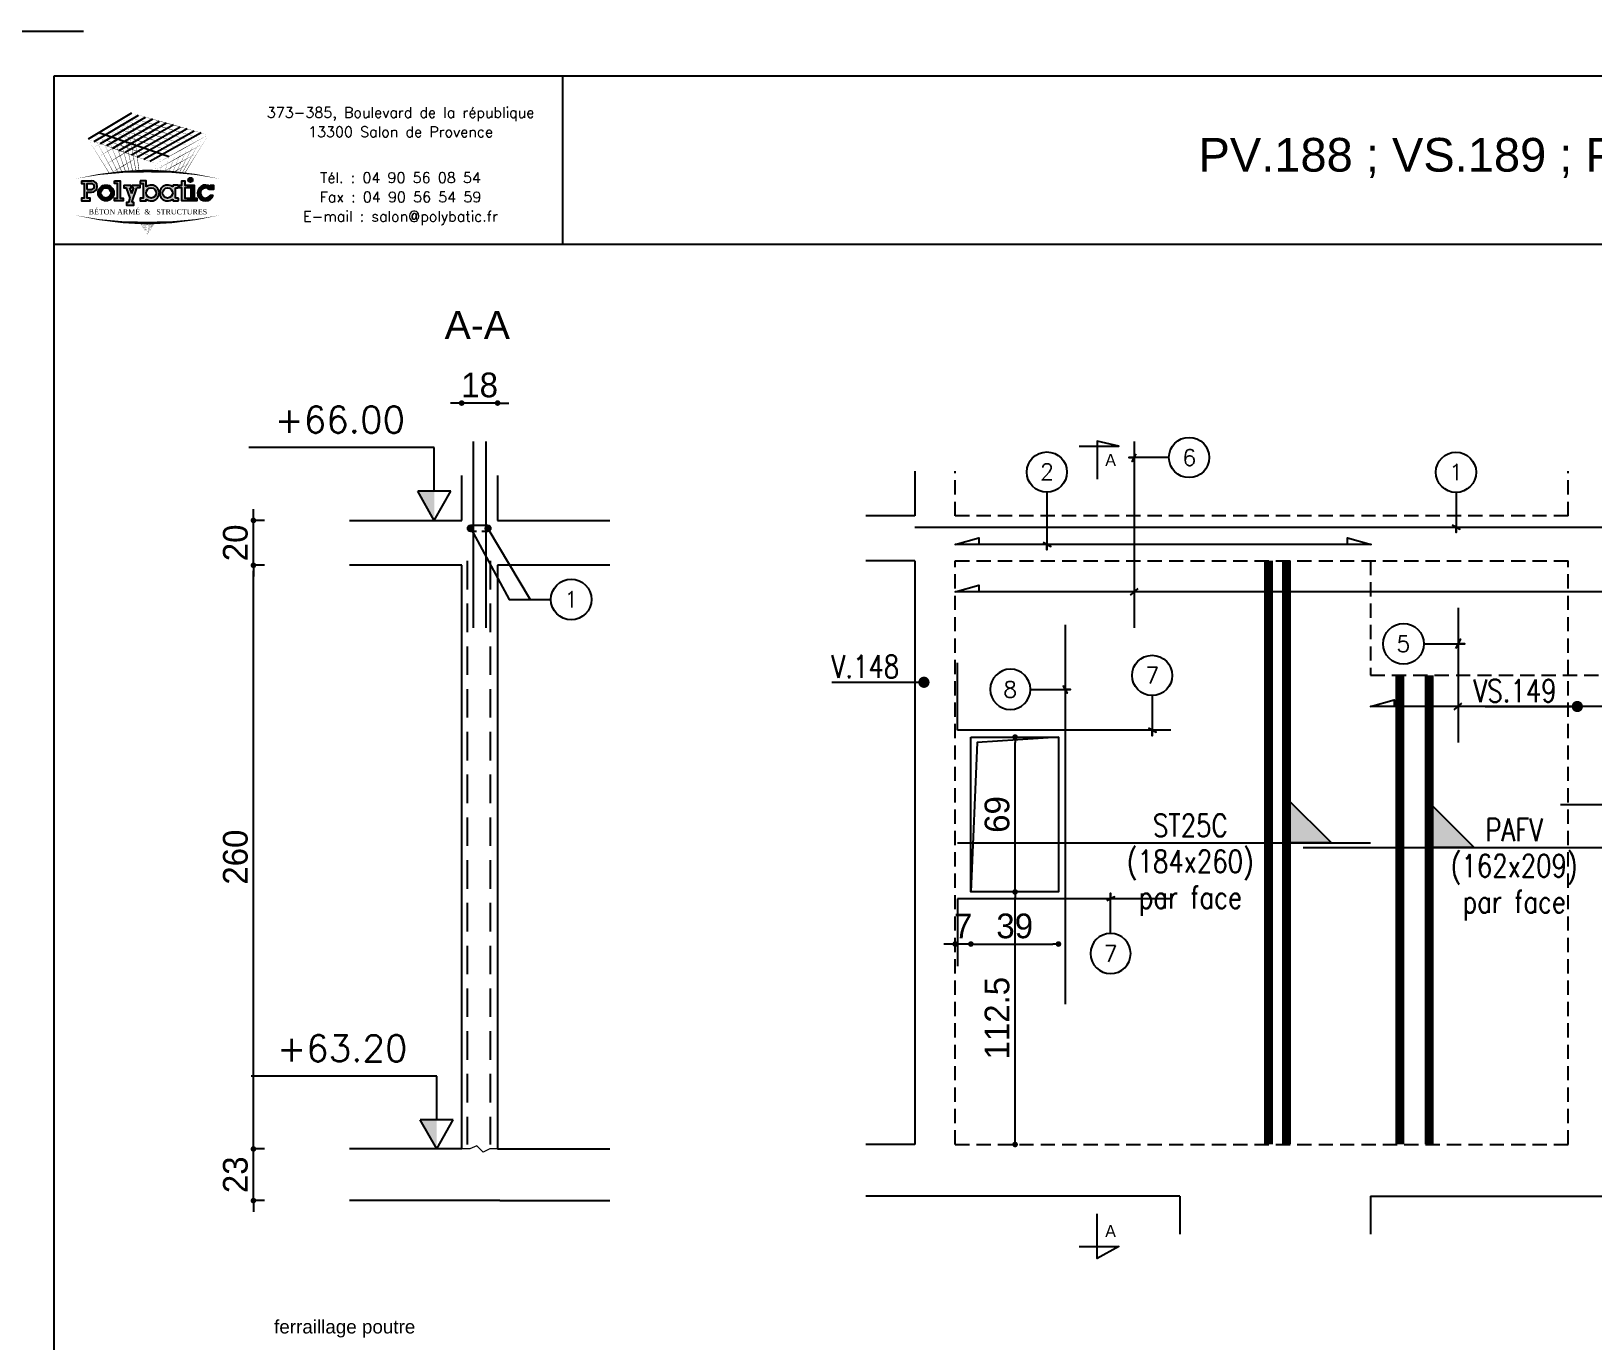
# Model space of a CAD drawing. Header units: metres. Extents: x -5618 to 118954, y -306 to 4637.
# Drawn here: x 99096 to 99792, y 1010 to 1594 of the extents above; entities that cross this region are included whole.
import ezdxf
from ezdxf.enums import TextEntityAlignment as Align

# ---------------------------------------------------------------- set-up
doc = ezdxf.new("R2010")
doc.units = ezdxf.units.M
doc.linetypes.add('CACHE', pattern=[9.525, 6.35, -3.175])
doc.linetypes.add('CACHEX2', pattern=[19.05, 12.7, -6.35])
for name, color, linetype in [('COTATION', 1, 'Continuous'), ('GO-FER-HA', 140, 'Continuous'), ('GO-TEXTE', 9, 'Continuous'), ('K_ENT_M_Building_V.76', 7, 'Continuous'), ('STR_COTATION', 1, 'Continuous'), ('STR_TS', 22, 'Continuous'), ('STR_TS_TXT', 7, 'Continuous'), ('STR_VOI-POT', 6, 'Continuous')]:
    doc.layers.add(name, color=color, linetype=linetype)
doc.layers.add('Kofragna_forma', color=7, linetype='Continuous', lineweight=70)
doc.styles.add('ARIAL', font='ARIAL.TTF')
doc.styles.add('GrDimensions', font='simplex.shx')
doc.styles.add('Lucida', font='LSANSI.TTF')
doc.styles.add('POLYBATIC', font='TIMES.TTF')
doc.styles.add('schéma', font='simplex.shx')
doc.styles.add('TEXTE', font='romans.shx')
doc.styles.add('TEXTE TS', font='romans.shx', dxfattribs={"width": 0.7, "oblique": 15})
doc.styles.add('TEXTEBA', font='ARIAL.TTF')
doc.dimstyles.new('COUPE-20', dxfattribs={"dimscale": 0.5, "dimtxt": 22, "dimasz": 5, "dimexe": 0.05, "dimexo": 0, "dimgap": 5, "dimtad": 1, "dimdec": 0, "dimdsep": 46, "dimtxsty": 'Standard', "dimblk1": 'DOT', "dimblk2": 'DOT', "dimsah": 1, "dimcen": 0, "dimdle": 150, "dimclrd": 1, "dimclre": 1, "dimclrt": 7, "dimadec": 0, "dimazin": 0, "dimtfac": 1, "dimtdec": 0, "dimtix": 1, "dimtmove": 2, "dimatfit": 3, "dimldrblk": 'DOT', "dimfxl": 0, "dimtvp": 1, "dimtolj": 1, "dimtzin": 0, "dimarcsym": 0})

# ---------------------------------------------------------------- blocks, each defined once
blk = doc.blocks.new('A$C492E529B')
h = blk.add_hatch(color=256)
h.paths.add_polyline_path([(-1.983, 0.1), (-2.083, 0.1), (-2.083, 0.3), (-1.933, 0.3, 1), (-1.933, 0.7), (-2.283, 0.7), (-2.283, 0.6), (-2.183, 0.6), (-2.183, 0.1), (-2.283, 0.1), (-2.283, 0), (-1.983, 0)])
h.paths.add_polyline_path([(-2.083, 0.4), (-2.083, 0.6), (-1.933, 0.6, -1), (-1.933, 0.4)], flags=16)
h = blk.add_hatch(color=256)
h.paths.add_polyline_path([(-1.158, 0.275, 1), (-1.708, 0.275, 1)])
h.paths.add_polyline_path([(-1.608, 0.275, -1), (-1.258, 0.275, -1)], flags=16)
for color, points in [(256, [(-0.938, 0.7), (-1.138, 0.7), (-1.138, 0.6), (-1.038, 0.6), (-1.038, 0.1), (-1.138, 0.1), (-1.138, 0), (-0.838, 0), (-0.838, 0.1), (-0.938, 0.1)]), (256, [(-0.367, 0.45), (-0.268, 0.45), (-0.268, 0.55), (-0.523, 0.55), (-0.523, 0.45), (-0.473, 0.45), (-0.543, 0.253), (-0.612, 0.45), (-0.562, 0.45), (-0.562, 0.55), (-0.818, 0.55), (-0.818, 0.45), (-0.718, 0.45), (-0.595, 0.101), (-0.648, -0.05), (-0.718, -0.05), (-0.718, -0.15), (-0.468, -0.15), (-0.468, -0.05), (-0.543, -0.05)]), (256, [(1.393, 0.55), (1.292, 0.55), (1.292, 0.7), (1.193, 0.7), (1.193, 0.55), (1.093, 0.55), (1.093, 0.45), (1.193, 0.45), (1.193, 0), (1.393, 0), (1.393, 0.1), (1.292, 0.1), (1.292, 0.45), (1.393, 0.45)]), (140, [(1.413, 0.725, 1), (1.563, 0.725, 1)]), (256, [(1.613, 0.55), (1.413, 0.55), (1.413, 0.45), (1.513, 0.45), (1.513, 0.1), (1.413, 0.1), (1.413, 0), (1.712, 0), (1.712, 0.1), (1.613, 0.1)]), (256, [(2.13, 0.4), (2.283, 0.4), (2.283, 0.55), (2.183, 0.55), (2.183, 0.487, 3.359496), (2.272, 0.2), (2.166, 0.2, -3.125802)])]:
    blk.add_hatch(color=color).paths.add_polyline_path(points)
h = blk.add_hatch(color=256)
h.paths.add_polyline_path([(-0.047, 0.487), (-0.047, 0.7), (-0.248, 0.7), (-0.248, 0.6), (-0.147, 0.6), (-0.147, 0.1), (-0.248, 0.1), (-0.248, 0), (-0.047, 0), (-0.047, 0.063, 2.12132)])
h.paths.add_polyline_path([(-0.047, 0.275, -1), (0.303, 0.275, -1)], flags=16)
h = blk.add_hatch(color=256)
h.paths.add_polyline_path([(1.073, 0.1), (0.973, 0.1), (0.973, 0.45), (1.073, 0.45), (1.073, 0.55), (0.873, 0.55), (0.873, 0.487, 2.12132), (0.873, 0.063), (0.873, 0), (1.073, 0)])
h.paths.add_polyline_path([(0.523, 0.275, -1), (0.873, 0.275, -1)], flags=16)
for p, q in [((0.873, 0.55), (0.873, 0.487)), ((1.073, 0.55), (0.873, 0.55)), ((1.073, 0.45), (1.073, 0.55)), ((-0.595, 0.101), (-0.718, 0.45)), ((-0.648, -0.05), (-0.595, 0.101)), ((-0.543, 0.253), (-0.612, 0.45)), ((-0.543, -0.05), (-0.367, 0.45)), ((-0.543, 0.253), (-0.473, 0.45)), ((0.873, 0.063), (0.873, 0)), ((0.973, 0.1), (0.973, 0.45)), ((0.973, 0.45), (1.073, 0.45)), ((1.073, 0.1), (0.973, 0.1)), ((1.073, 0), (1.073, 0.1)), ((2.166, 0.2), (2.272, 0.2)), ((0.873, 0), (1.073, 0))]:
    blk.add_line(p, q)
for points in [[(-2.283, 0.7), (-1.933, 0.7)], [(-2.283, 0.7), (-2.283, 0.6), (-2.183, 0.6), (-2.183, 0.1), (-2.283, 0.1), (-2.283, 0), (-1.983, 0), (-1.983, 0.1), (-2.083, 0.1), (-2.083, 0.3), (-1.933, 0.3)], [(-2.083, 0.4), (-2.083, 0.6), (-1.933, 0.6)], [(-1.138, 0.7), (-0.938, 0.7), (-0.938, 0.1), (-0.838, 0.1), (-0.838, 0), (-1.138, 0), (-1.138, 0.1), (-1.038, 0.1), (-1.038, 0.6), (-1.138, 0.6), (-1.138, 0.7)], [(-0.818, 0.55), (-0.562, 0.55)], [(-0.818, 0.55), (-0.818, 0.45), (-0.718, 0.45)], [(-0.612, 0.45), (-0.562, 0.45), (-0.562, 0.55)], [(-0.523, 0.55), (-0.268, 0.55), (-0.268, 0.45), (-0.367, 0.45)], [(-0.473, 0.45), (-0.523, 0.45), (-0.523, 0.55)], [(-0.248, 0.7), (-0.248, 0.6), (-0.147, 0.6), (-0.147, 0.1), (-0.248, 0.1), (-0.248, 0), (-0.047, 0), (-0.047, 0.063)], [(-0.047, 0.487), (-0.047, 0.7), (-0.248, 0.7)], [(1.093, 0.55), (1.193, 0.55), (1.193, 0.7), (1.292, 0.7), (1.292, 0.55), (1.393, 0.55), (1.393, 0.45), (1.292, 0.45), (1.292, 0.1), (1.393, 0.1), (1.393, 0), (1.193, 0), (1.193, 0.45), (1.093, 0.45)], [(1.093, 0.45), (1.093, 0.55)], [(1.413, 0.45), (1.413, 0.55), (1.613, 0.55), (1.613, 0.1), (1.712, 0.1), (1.712, 0), (1.413, 0), (1.413, 0.1), (1.513, 0.1), (1.513, 0.45), (1.413, 0.45)], [(2.183, 0.487), (2.183, 0.55), (2.283, 0.55), (2.283, 0.4), (2.13, 0.4)], [(-2.083, 0.4), (-1.933, 0.4)], [(-0.648, -0.05), (-0.718, -0.05), (-0.718, -0.15), (-0.468, -0.15), (-0.468, -0.05), (-0.543, -0.05)]]:
    blk.add_lwpolyline(points)
for centre, radius in [((-1.433, 0.275), 0.275), ((-1.433, 0.275), 0.175), ((0.128, 0.275), 0.175), ((0.698, 0.275), 0.175)]:
    blk.add_circle(centre, radius)
at = {"color": 140}
blk.add_circle((1.488, 0.725), 0.075, dxfattribs=at)
for centre, radius, start, end in [((-1.933, 0.5), 0.2, 270, 90), ((-1.933, 0.5), 0.1, 270, 90), ((0.128, 0.275), 0.275, 230.4788, 129.5212), ((0.698, 0.275), 0.275, 50.4788, 309.5212), ((2.008, 0.275), 0.275, 50.4788, 344.1734), ((2.008, 0.275), 0.175, 45.5847, 334.6231)]:
    blk.add_arc(centre, radius, start, end)
blk = doc.blocks.new('POLYBATIC')
at = {"color": 140}
for p, q in [((-0.43, 3.281), (-1.602, 2.578)), ((-1.435, 2.518), (-0.241, 3.228)), ((-1.268, 2.457), (-0.053, 3.175)), ((0.135, 3.121), (-1.101, 2.397)), ((-0.934, 2.337), (0.323, 3.068)), ((-0.767, 2.276), (0.511, 3.015)), ((0.7, 2.962), (-0.6, 2.216)), ((-1.309, 2.754), (0.586, 2.109)), ((-0.433, 2.156), (0.888, 2.908)), ((1.076, 2.855), (-0.266, 2.095)), ((-0.099, 2.035), (1.264, 2.802)), ((1.452, 2.749), (0.067, 1.974))]:
    blk.add_line(p, q, dxfattribs=at)
for points in [[(-1.016, 2.93, 0.0156, 0, 0), (-0.43, 3.281, 0, 0, 0)], [(-0.391, 2.983, 0, 0.0156, 0), (-0.923, 2.663, 0, 0, 0)], [(0.122, 2.71, 0.0156, 0, 0), (-0.869, 3.018, 0, 0, 0)], [(-0.491, 1.706, 0.0136, 0, 0), (-0.869, 3.018, 0, 0, 0)], [(-0.838, 2.873, 0.0156, 0, 0), (-0.241, 3.228, 0, 0, 0)], [(0.283, 2.803, 0.0156, 0, 0), (-0.723, 3.105, 0, 0, 0)], [(-0.398, 1.71, 0.014, 0, 0), (-0.723, 3.105, 0, 0, 0)], [(-0.661, 2.816, 0.0156, 0, 0), (-0.053, 3.175, 0, 0, 0)], [(0.444, 2.896, 0.0156, 0, 0), (-0.576, 3.193, 0, 0, 0)], [(-0.309, 1.714, 0.0145, 0, 0), (-0.576, 3.193, 0, 0, 0)], [(-0.483, 2.759, 0.0156, 0, 0), (0.135, 3.121, 0, 0, 0)], [(0.605, 2.988, 0.0156, 0, 0), (-0.43, 3.281, 0, 0, 0)], [(-0.225, 1.716, 0.0149, 0, 0), (-0.43, 3.281, 0, 0, 0)], [(-0.305, 2.702, 0.0156, 0, 0), (0.323, 3.068, 0, 0, 0)], [(-0.128, 2.646, 0.0156, 0, 0), (0.511, 3.015, 0, 0, 0)], [(0.05, 2.589, 0.0156, 0, 0), (0.7, 2.962, 0, 0, 0)], [(1.641, 2.695, 0, 0.0156, 0), (0.605, 2.988, 0, 0, 0)], [(-1.602, 2.578, 0, 0.0156, 0), (-1.016, 2.93, 0, 0, 0)], [(-0.684, 2.246, 0.0156, 0, 0), (-1.602, 2.578, 0, 0, 0)], [(-1.031, 1.66, 0.0111, 0, 0), (-1.602, 2.578, 0, 0, 0)], [(-1.456, 2.344, 0, 0.0156, 0), (-0.923, 2.663, 0, 0, 0)], [(-0.522, 2.339, 0.0156, 0, 0), (-1.455, 2.666, 0, 0, 0)], [(-0.913, 1.673, 0.0116, 0, 0), (-1.455, 2.666, 0, 0, 0)], [(-1.435, 2.518, 0, 0.0156, 0), (-0.838, 2.873, 0, 0, 0)], [(-0.361, 2.432, 0.0156, 0, 0), (-1.309, 2.754, 0, 0, 0)], [(-0.8, 1.684, 0.0121, 0, 0), (-1.309, 2.754, 0, 0, 0)], [(-1.268, 2.457, 0, 0.0156, 0), (-0.661, 2.816, 0, 0, 0)], [(-0.2, 2.524, 0.0156, 0, 0), (-1.162, 2.842, 0, 0, 0)], [(-0.692, 1.693, 0.0126, 0, 0), (-1.162, 2.842, 0, 0, 0)], [(-1.101, 2.397, 0, 0.0156, 0), (-0.483, 2.759, 0, 0, 0)], [(-0.039, 2.617, 0.0156, 0, 0), (-1.016, 2.93, 0, 0, 0)], [(-0.589, 1.7, 0.0131, 0, 0), (-1.016, 2.93, 0, 0, 0)], [(-0.934, 2.337, 0, 0.0156, 0), (-0.305, 2.702, 0, 0, 0)], [(-0.352, 2.685, 0, 0.0156, 0), (-0.831, 2.397, 0, 0, 0)], [(-0.767, 2.276, 0, 0.0156, 0), (-0.128, 2.646, 0, 0, 0)], [(-0.6, 2.216, 0, 0.0156, 0), (0.05, 2.589, 0, 0, 0)], [(-0.433, 2.156, 0, 0.0156, 0), (0.227, 2.532, 0, 0, 0)], [(0.762, 2.207, 0, 0.0156, 0), (-0.2, 2.524, 0, 0, 0)], [(0.937, 2.305, 0, 0.0156, 0), (-0.039, 2.617, 0, 0, 0)], [(1.113, 2.402, 0, 0.0156, 0), (0.122, 2.71, 0, 0, 0)], [(0.227, 2.532, 0.0156, 0, 0), (0.888, 2.908, 0, 0, 0)], [(1.289, 2.5, 0, 0.0156, 0), (0.283, 2.803, 0, 0, 0)], [(0.405, 2.475, 0.0156, 0, 0), (1.076, 2.855, 0, 0, 0)], [(1.465, 2.598, 0, 0.0156, 0), (0.444, 2.896, 0, 0, 0)], [(0.582, 2.418, 0.0156, 0, 0), (1.264, 2.802, 0, 0, 0)], [(0.76, 2.362, 0.0156, 0, 0), (1.452, 2.749, 0, 0, 0)], [(0.937, 2.305, 0.0156, 0, 0), (1.641, 2.695, 0, 0, 0)], [(0.942, 1.67, 0.0112, 0, 0), (1.465, 2.598, 0, 0, 0)], [(1.012, 1.663, 0.012, 0, 0), (1.641, 2.695, 0, 0, 0)], [(-1.31, 2.109, 0, 0.0156, 0), (-0.831, 2.397, 0, 0, 0)], [(-1.165, 1.875, 0, 0.0156, 0), (-0.739, 2.131, 0, 0, 0)], [(-0.312, 2.386, 0, 0.0156, 0), (-0.739, 2.131, 0, 0, 0)], [(0.234, 1.914, 0, 0.0156, 0), (-0.684, 2.246, 0, 0, 0)], [(0.41, 2.012, 0, 0.0156, 0), (-0.522, 2.339, 0, 0, 0)], [(0.586, 2.109, 0, 0.0156, 0), (-0.361, 2.432, 0, 0, 0)], [(-0.266, 2.095, 0, 0.0156, 0), (0.405, 2.475, 0, 0, 0)], [(-0.099, 2.035, 0, 0.0156, 0), (0.582, 2.418, 0, 0, 0)], [(0.067, 1.974, 0, 0.0156, 0), (0.76, 2.362, 0, 0, 0)], [(0.234, 1.914, 0, 0.0156, 0), (0.937, 2.305, 0, 0, 0)], [(0.474, 1.706, 0.00597, 0, 0), (0.586, 2.109, 0, 0, 0)], [(0.587, 1.7, 0.00718, 0, 0), (0.762, 2.207, 0, 0, 0)], [(0.689, 1.693, 0.0083, 0, 0), (0.937, 2.305, 0, 0, 0)], [(0.765, 1.884, 0.0156, 0, 0), (1.342, 2.205, 0, 0, 0)], [(0.781, 1.685, 0.00933, 0, 0), (1.113, 2.402, 0, 0, 0)], [(0.852, 2.095, 0.0156, 0, 0), (1.491, 2.45, 0, 0, 0)], [(0.865, 1.678, 0.0103, 0, 0), (1.289, 2.5, 0, 0, 0)], [(-1.953, 1.508, 0, 0.0781, -0.053843), (0, 1.719, 0, 0, 0)], [(-1.019, 1.641, 0, 0.0156, 0), (-0.646, 1.864, 0, 0, 0)], [(-0.273, 2.088, 0, 0.0156, 0), (-0.646, 1.864, 0, 0, 0)], [(-0.234, 1.79, 0, 0.00638, 0), (-0.365, 1.711, 0, 0.00638, 0)], [(1.953, 1.508, 0, 0.0781, 0.053843), (0, 1.719, 0, 0, 0)], [(0.213, 1.74, 0, 0.0156, 0), (0.852, 2.095, 0, 0, 0)], [(0.21, 1.716, 0.00323, 0, 0), (0.234, 1.914, 0, 0, 0)], [(0.349, 1.712, 0.00465, 0, 0), (0.41, 2.012, 0, 0, 0)], [(0.447, 1.708, 0.00693, 0.0156, 0), (0.767, 1.886, 0, 0, 0)], [(0.68, 1.675, 0.0156, 0, 0), (1.193, 1.96, 0, 0, 0)], [(0.96, 1.668, 0.00293, 0, 0), (1.044, 1.715, 0, 0, 0)], [(-1.953, 0.523, 0, 0.0781, 0.053843), (0, 0.312, 0, 0, 0)], [(1.953, 0.523, 0, 0.0781, -0.053843), (0, 0.312, 0, 0, 0)], [(0, 0, 0, 0.00381, 0), (-0.195, 0.315, 0, 0.00381, 0)], [(0, 0, 0, 0.00368, 0), (-0.171, 0.314, 0, 0.00368, 0)], [(0, 0, 0, 0.00356, 0), (-0.149, 0.314, 0, 0.00356, 0)], [(0, 0, 0, 0.00345, 0), (-0.128, 0.313, 0, 0.00345, 0)], [(0, 0, 0, 0.00334, 0), (-0.109, 0.313, 0, 0.00334, 0)], [(0, 0, 0, 0.00324, 0), (-0.09, 0.313, 0, 0.00324, 0)], [(0, 0, 0, 0.00315, 0), (-0.073, 0.313, 0, 0.00315, 0)], [(0, 0, 0, 0.00306, 0), (-0.056, 0.313, 0, 0.00306, 0)], [(0, 0, 0, 0.00306, 0), (-0.056, 0.313, 0, 0.00306, 0)], [(0, 0, 0, 0.00298, 0), (-0.041, 0.313, 0, 0.00298, 0)], [(0, 0, 0, 0.0051, 0), (0.038, 0.313, 0, 0.0051, 0)], [(0, 0, 0, 0.00425, 0), (0.127, 0.313, 0, 0.00425, 0)], [(0, 0, 0, 0.00408, 0), (0.145, 0.314, 0, 0.00408, 0)], [(0, 0, 0, 0.00392, 0), (0.162, 0.314, 0, 0.00392, 0)], [(0, 0, 0, 0.00378, 0), (0.177, 0.314, 0, 0.00378, 0)], [(0, 0, 0, 0.00365, 0), (0.191, 0.315, 0, 0.00365, 0)], [(0, 0, 0, 0.00486, 0), (0.064, 0.313, 0, 0.00486, 0)], [(0, 0, 0, 0.00464, 0), (0.087, 0.313, 0, 0.00464, 0)], [(0, 0, 0, 0.00443, 0), (0.108, 0.313, 0, 0.00443, 0)]]:
    blk.add_lwpolyline(points, format="xyseb", dxfattribs=at)
at = {"color": 5, "xscale": 0.78125, "yscale": 0.78125, "zscale": 0.78125}
blk.add_blockref('A$C492E529B', (0, 0.91), dxfattribs=at)
at = {"lineweight": 60, "style": 'POLYBATIC'}
for s, p in [('BÉTON ARMÉ', (-1.587, 0.547)), ('STRUCTURES', (0.24, 0.547))]:
    blk.add_text(s, height=0.1406, dxfattribs=at).set_placement(p)
at = {"color": 140, "style": 'POLYBATIC'}
blk.add_text('&', height=0.141, dxfattribs=at).set_placement((0, 0.547), align=Align.CENTER)
blk = doc.blocks.new('ime')
at = {"layer": 'COTATION', "const_width": 2.5}
blk.add_lwpolyline([(1.25, 0, -1), (-1.25, 0, -1)], format="xyb", close=True, dxfattribs=at)
at = {"layer": 'COTATION'}
blk.add_lwpolyline([(41.09, 0), (0, 0)], dxfattribs=at)
at = {"layer": 'COTATION', "color": 7, "style": 'TEXTE TS', "width": 0.8}
blk.add_attdef('NAME', (9.08, 2), '', height=10, dxfattribs=at)
blk = doc.blocks.new('mrega')
at = {"layer": 'STR_TS_TXT', "style": 'TEXTE TS', "width": 0.8}
for tag, p in [('ST10', (14.48, 0)), ('DIM', (14.48, -16)), ('NOTE', (14.48, -32))]:
    blk.add_attdef(tag, text='', height=10, dxfattribs=at).set_placement(p, align=Align.CENTER)
blk = doc.blocks.new('A$C6F247267')
blk.add_hatch(color=256).paths.add_polyline_path([(0, -0.2), (-0.2, 0), (0, 0)])
blk.add_lwpolyline([(-0.2, 0), (0, 0), (0, -0.2), (-0.2, 0)])
blk = doc.blocks.new('_DOT')
at = {"color": 0, "linetype": 'ByBlock'}
blk.add_line((-0.5, 0), (-1, 0), dxfattribs=at)
at = {"color": 0, "linetype": 'ByBlock', "const_width": 0.5}
blk.add_lwpolyline([(-0.25, 0, 1), (0.25, 0, 1)], format="xyb", close=True, dxfattribs=at)
blk = doc.blocks.new('*D1264')
at = {"layer": 'COTATION', "color": 1, "lineweight": -2, "ltscale": 4.5}
for p, q in [((99195.33, 1098.29), (99195.33, 1100.79)), ((99200.33, 1095.79), (99195.31, 1095.79)), ((99195.33, 1072.79), (99195.33, 1095.79)), ((99200.33, 1072.79), (99195.31, 1072.79)), ((99195.33, 1070.29), (99195.33, 1067.79))]:
    blk.add_line(p, q, dxfattribs=at)
at = {"layer": 'DEFPOINTS', "color": 0, "lineweight": -3, "ltscale": 4.5}
for p in [(99195.33, 1095.79), (99238.1, 1095.79), (99238.1, 1072.79)]:
    blk.add_point(p, dxfattribs=at)
at = {"layer": 'COTATION', "color": 1, "lineweight": -2, "ltscale": 4.5, "xscale": 2.5, "yscale": 2.5, "zscale": 2.5}
for p, rotation in [((99195.33, 1095.79), 270), ((99195.33, 1072.79), 90)]:
    blk.add_blockref('_DOT', p, dxfattribs=dict(at, rotation=rotation))
at = {"layer": 'COTATION', "color": 7, "lineweight": -3, "ltscale": 4.5, "insert": (99187.33, 1084.29), "char_height": 11, "attachment_point": 5, "rotation": 90}
blk.add_mtext('\\A1;23', dxfattribs=at)
blk = doc.blocks.new('*D1265')
at = {"layer": 'COTATION', "color": 1, "lineweight": -2, "ltscale": 4.5}
for p, q in [((99200.33, 1355.79), (99195.31, 1355.79)), ((99195.33, 1098.29), (99195.33, 1353.29)), ((99200.33, 1095.79), (99195.31, 1095.79))]:
    blk.add_line(p, q, dxfattribs=at)
at = {"layer": 'DEFPOINTS', "color": 0, "lineweight": -3, "ltscale": 4.5}
for p in [(99195.33, 1355.79), (99238.1, 1355.79), (99238.1, 1095.79)]:
    blk.add_point(p, dxfattribs=at)
at = {"layer": 'COTATION', "color": 1, "lineweight": -2, "ltscale": 4.5, "xscale": 2.5, "yscale": 2.5, "zscale": 2.5}
for p, rotation in [((99195.33, 1355.79), 90), ((99195.33, 1095.79), 270)]:
    blk.add_blockref('_DOT', p, dxfattribs=dict(at, rotation=rotation))
at = {"layer": 'COTATION', "color": 7, "lineweight": -3, "ltscale": 4.5, "insert": (99187.33, 1225.79), "char_height": 11, "attachment_point": 5, "rotation": 90}
blk.add_mtext('\\A1;260', dxfattribs=at)
blk = doc.blocks.new('*D1266')
at = {"layer": 'COTATION', "color": 1, "lineweight": -2, "ltscale": 4.5}
for p, q in [((99195.33, 1378.29), (99195.33, 1380.79)), ((99200.33, 1375.79), (99195.31, 1375.79)), ((99195.33, 1355.79), (99195.33, 1375.79)), ((99200.33, 1355.79), (99195.31, 1355.79)), ((99195.33, 1353.29), (99195.33, 1350.79))]:
    blk.add_line(p, q, dxfattribs=at)
at = {"layer": 'DEFPOINTS', "color": 0, "lineweight": -3, "ltscale": 4.5}
for p in [(99195.33, 1375.79), (99238.1, 1375.79), (99238.1, 1355.79)]:
    blk.add_point(p, dxfattribs=at)
at = {"layer": 'COTATION', "color": 1, "lineweight": -2, "ltscale": 4.5, "xscale": 2.5, "yscale": 2.5, "zscale": 2.5}
for p, rotation in [((99195.33, 1375.79), 270), ((99195.33, 1355.79), 90)]:
    blk.add_blockref('_DOT', p, dxfattribs=dict(at, rotation=rotation))
at = {"layer": 'COTATION', "color": 7, "lineweight": -3, "ltscale": 4.5, "insert": (99187.33, 1365.79), "char_height": 11, "attachment_point": 5, "rotation": 90}
blk.add_mtext('\\A1;20', dxfattribs=at)
blk = doc.blocks.new('*D1267')
at = {"layer": 'DEFPOINTS', "color": 0, "lineweight": -3, "ltscale": 4.5}
for p in [(99288.1, 1428.07), (99288.1, 1395.79, 187.69), (99304.1, 1395.79, 187.69)]:
    blk.add_point(p, dxfattribs=at)
at = {"layer": 'STR_COTATION', "color": 1, "lineweight": -2, "ltscale": 4.5}
for p, q in [((99285.6, 1428.07), (99283.1, 1428.07)), ((99288.1, 1428.08), (99288.1, 1428.09)), ((99304.1, 1428.07), (99288.1, 1428.07)), ((99304.1, 1428.08), (99304.1, 1428.09)), ((99306.6, 1428.07), (99309.1, 1428.07))]:
    blk.add_line(p, q, dxfattribs=at)
at = {"layer": 'STR_COTATION', "color": 1, "lineweight": -2, "ltscale": 4.5, "xscale": 2.5, "yscale": 2.5, "zscale": 2.5}
blk.add_blockref('_DOT', (99288.1, 1428.07), dxfattribs=at)
at = {"layer": 'STR_COTATION', "color": 1, "lineweight": -2, "ltscale": 4.5, "xscale": 2.5, "yscale": 2.5, "zscale": 2.5, "rotation": 180}
blk.add_blockref('_DOT', (99304.1, 1428.07), dxfattribs=at)
at = {"layer": 'STR_COTATION', "color": 7, "lineweight": -3, "ltscale": 4.5, "insert": (99296.1, 1436.07), "char_height": 11, "attachment_point": 5}
blk.add_mtext('\\A1;18', dxfattribs=at)
blk = doc.blocks.new('*D1460')
at = {"color": 1, "linetype": 'ByBlock', "lineweight": -2, "ltscale": 4.5}
for p, q in [((99534.64, 1100.29), (99534.64, 1207.79)), ((99534.65, 1210.29), (99534.66, 1210.29)), ((99534.66, 1097.79), (99534.66, 1097.79))]:
    blk.add_line(p, q, dxfattribs=at)
at = {"layer": 'DEFPOINTS', "color": 0, "linetype": 'ByBlock', "lineweight": -3, "ltscale": 4.5}
for p in [(99514.96, 1210.29, 187.69), (99534.64, 1210.29), (99532.96, 1097.79, 187.69)]:
    blk.add_point(p, dxfattribs=at)
at = {"color": 1, "linetype": 'ByBlock', "lineweight": -2, "ltscale": 4.5, "xscale": 2.5, "yscale": 2.5, "zscale": 2.5}
for p, rotation in [((99534.64, 1210.29), 90), ((99534.64, 1097.79), 270)]:
    blk.add_blockref('_DOT', p, dxfattribs=dict(at, rotation=rotation))
at = {"color": 7, "linetype": 'ByBlock', "lineweight": -3, "ltscale": 4.5, "insert": (99526.64, 1154.04), "char_height": 11, "attachment_point": 5, "rotation": 90}
blk.add_mtext('\\A1;112.5', dxfattribs=at)
blk = doc.blocks.new('*D1461')
at = {"color": 1, "linetype": 'ByBlock', "lineweight": -2, "ltscale": 4.5}
for p, q in [((99534.62, 1279.29), (99534.61, 1279.29)), ((99534.64, 1212.79), (99534.64, 1276.79)), ((99534.65, 1210.29), (99534.66, 1210.29))]:
    blk.add_line(p, q, dxfattribs=at)
at = {"layer": 'DEFPOINTS', "color": 0, "linetype": 'ByBlock', "lineweight": -3, "ltscale": 4.5}
for p in [(99534.64, 1279.29), (99553.96, 1279.29, 187.69), (99514.96, 1210.29, 187.69)]:
    blk.add_point(p, dxfattribs=at)
at = {"color": 1, "linetype": 'ByBlock', "lineweight": -2, "ltscale": 4.5, "xscale": 2.5, "yscale": 2.5, "zscale": 2.5}
for p, rotation in [((99534.64, 1279.29), 90), ((99534.64, 1210.29), 270)]:
    blk.add_blockref('_DOT', p, dxfattribs=dict(at, rotation=rotation))
at = {"color": 7, "linetype": 'ByBlock', "lineweight": -3, "ltscale": 4.5, "insert": (99526.64, 1244.79), "char_height": 11, "attachment_point": 5, "rotation": 90}
blk.add_mtext('\\A1;69', dxfattribs=at)
blk = doc.blocks.new('*D1462')
at = {"color": 1, "linetype": 'ByBlock', "lineweight": -2, "ltscale": 4.5}
for p, q in [((99505.46, 1187.08), (99502.96, 1187.08)), ((99507.96, 1187.09), (99507.96, 1187.05)), ((99514.96, 1187.08), (99507.96, 1187.08)), ((99514.96, 1187.07), (99514.96, 1187.05)), ((99517.46, 1187.08), (99519.96, 1187.08))]:
    blk.add_line(p, q, dxfattribs=at)
at = {"layer": 'DEFPOINTS', "color": 0, "linetype": 'ByBlock', "lineweight": -3, "ltscale": 4.5}
for p in [(99507.96, 1357.79, 281.53), (99514.96, 1279.29, 281.53), (99507.96, 1187.08)]:
    blk.add_point(p, dxfattribs=at)
at = {"color": 1, "linetype": 'ByBlock', "lineweight": -2, "ltscale": 4.5, "xscale": 2.5, "yscale": 2.5, "zscale": 2.5}
blk.add_blockref('_DOT', (99507.96, 1187.08), dxfattribs=at)
at = {"color": 1, "linetype": 'ByBlock', "lineweight": -2, "ltscale": 4.5, "xscale": 2.5, "yscale": 2.5, "zscale": 2.5, "rotation": 180}
blk.add_blockref('_DOT', (99514.96, 1187.08), dxfattribs=at)
at = {"color": 7, "linetype": 'ByBlock', "lineweight": -3, "ltscale": 4.5, "insert": (99511.46, 1195.08), "char_height": 11, "attachment_point": 5}
blk.add_mtext('\\A1;7', dxfattribs=at)
blk = doc.blocks.new('*D1463')
at = {"color": 1, "linetype": 'ByBlock', "lineweight": -2, "ltscale": 4.5}
for p, q in [((99514.96, 1187.07), (99514.96, 1187.05)), ((99517.46, 1187.08), (99551.46, 1187.08)), ((99553.96, 1187.06), (99553.96, 1187.05))]:
    blk.add_line(p, q, dxfattribs=at)
at = {"layer": 'DEFPOINTS', "color": 0, "linetype": 'ByBlock', "lineweight": -3, "ltscale": 4.5}
for p in [(99514.96, 1279.29, 281.53), (99553.96, 1210.29, 281.53), (99553.96, 1187.08)]:
    blk.add_point(p, dxfattribs=at)
at = {"color": 1, "linetype": 'ByBlock', "lineweight": -2, "ltscale": 4.5, "xscale": 2.5, "yscale": 2.5, "zscale": 2.5, "rotation": 180}
blk.add_blockref('_DOT', (99514.96, 1187.08), dxfattribs=at)
at = {"color": 1, "linetype": 'ByBlock', "lineweight": -2, "ltscale": 4.5, "xscale": 2.5, "yscale": 2.5, "zscale": 2.5}
blk.add_blockref('_DOT', (99553.96, 1187.08), dxfattribs=at)
at = {"color": 7, "linetype": 'ByBlock', "lineweight": -3, "ltscale": 4.5, "insert": (99534.46, 1195.08), "char_height": 11, "attachment_point": 5}
blk.add_mtext('\\A1;39', dxfattribs=at)

msp = doc.modelspace()

# ---------------------------------------------------------------- linework, layer by layer
at = {"color": 7, "linetype": 'Continuous', "lineweight": -3}
for p, q in [((99283.28, 1388.79, 187.69), (99268.53, 1388.79, 187.69)), ((99275.9, 1375.79, 187.69), (99268.53, 1388.79, 187.69)), ((99283.28, 1388.79, 187.69), (99268.53, 1388.79, 187.69)), ((99275.9, 1375.79, 187.69), (99268.53, 1388.79, 187.69)), ((99275.9, 1375.79, 187.69), (99283.28, 1388.79, 187.69)), ((99275.9, 1375.79, 187.69), (99283.28, 1388.79, 187.69)), ((99284.33, 1108.79, 187.69), (99269.58, 1108.79, 187.69)), ((99276.96, 1095.79, 187.69), (99269.58, 1108.79, 187.69)), ((99284.33, 1108.79, 187.69), (99269.58, 1108.79, 187.69)), ((99276.96, 1095.79, 187.69), (99269.58, 1108.79, 187.69)), ((99276.96, 1095.79, 187.69), (99284.33, 1108.79, 187.69)), ((99276.96, 1095.79, 187.69), (99284.33, 1108.79, 187.69))]:
    msp.add_line(p, q, dxfattribs=at)
for points in [[(99086.35, 1560.38), (99086.35, 1593.71), (99119.68, 1593.71)], [(99332.99, 1573.71), (99332.99, 1498.77)], [(100466.21, 1498.77), (99106.34, 1498.77)]]:
    msp.add_lwpolyline(points)
msp.add_lwpolyline([(99106.34, 1573.71), (99106.34, 623.81), (100466.21, 623.81), (100466.21, 1573.71)], close=True)
at = {"lineweight": 18, "elevation": 187.69}
msp.add_lwpolyline([(99304.1, 1095.79), (99300.64, 1095.79), (99297.62, 1094.36), (99294.87, 1097.13), (99291.71, 1095.79), (99288.1, 1095.79)], dxfattribs=at)
at = {"color": 7, "linetype": 'Continuous', "lineweight": -3}
for points in [[(99268.53, 1388.79, 187.69), (99275.9, 1375.79, 187.69), (99275.9, 1388.76, 187.69)], [(99268.53, 1388.79, 187.69), (99275.9, 1375.79, 187.69), (99275.9, 1388.76, 187.69)], [(99269.58, 1108.79, 187.69), (99276.96, 1095.79, 187.69), (99276.96, 1108.75, 187.69)], [(99269.58, 1108.79, 187.69), (99276.96, 1095.79, 187.69), (99276.96, 1108.75, 187.69)]]:
    msp.add_solid(points, dxfattribs=at)
at = {"layer": 'COTATION'}
for p, q in [((99586.05, 1342.49, 281.53), (99589.4, 1345.44, 281.53)), ((99730.28, 1291.44, 281.53), (99733.64, 1294.39, 281.53))]:
    msp.add_line(p, q, dxfattribs=at)
for points, elevation in [([(99682.75, 1365.03), (99682.75, 1368.03), (99693.31, 1365.03), (99507.96, 1365.03), (99518.52, 1368.03), (99518.52, 1365.03)], 375.38), ([(99814.4, 1343.97), (99814.4, 1346.97), (99824.96, 1343.97), (99507.96, 1343.97), (99518.52, 1346.97), (99518.52, 1343.97)], 281.53), ([(99814.51, 1292.92), (99814.51, 1295.92), (99825.07, 1292.92), (99692.96, 1292.92), (99703.52, 1295.92), (99703.52, 1292.92)], 281.53), ([(99514.96, 1279.29), (99553.96, 1279.29), (99553.96, 1210.29), (99514.96, 1210.29), (99514.96, 1279.29)], 281.53), ([(99553.96, 1279.29), (99517.7, 1276.86), (99514.96, 1210.29)], 281.53)]:
    msp.add_lwpolyline(points, dxfattribs=dict(at, elevation=elevation))
at = {"layer": 'GO-FER-HA'}
for points, elevation in [([(99603.19, 1403.84, -512.322006), (99603.19, 1403.77), (99585.33, 1403.77), (99587.73, 1403.77), (99586.83, 1402.07), (99588.62, 1405.47)], 281.53), ([(99548.76, 1388.37, -512.322006), (99548.83, 1388.37), (99548.83, 1362.63), (99548.83, 1365.03), (99550.53, 1364.13), (99547.14, 1365.93)], 375.38), ([(99731.01, 1388.26, -512.322006), (99731.08, 1388.26), (99731.08, 1370.39), (99731.08, 1372.79), (99732.78, 1371.9), (99729.38, 1373.69)], 281.53), ([(99595.65, 1297.76, -512.322006), (99595.72, 1297.76), (99595.72, 1279.89), (99595.72, 1282.29), (99597.42, 1281.39), (99594.03, 1283.18)], 281.53), ([(99541.49, 1300.56, 512.322006), (99541.49, 1300.49), (99559.36, 1300.49), (99556.96, 1300.49), (99557.86, 1298.79), (99556.07, 1302.19)], 469.22), ([(99577.14, 1191.82, 512.322006), (99577.21, 1191.82), (99577.21, 1209.69), (99577.21, 1207.29), (99578.91, 1208.18), (99575.51, 1206.39)], 281.53)]:
    msp.add_lwpolyline(points, format="xyb", dxfattribs=dict(at, elevation=elevation))
for points, elevation in [([(99292.11, 1372.22), (99309.26, 1340.59), (99327.85, 1340.59)], 93.84), ([(99299.81, 1372.22), (99318.59, 1340.59), (99327.85, 1340.59)], 93.84), ([(99716.71, 1320.8), (99734.96, 1320.8), (99731.96, 1320.8), (99733.08, 1322.92), (99730.84, 1318.67)], 281.53)]:
    msp.add_lwpolyline(points, dxfattribs=dict(at, elevation=elevation))
for centre in [(99336.9, 1340.59, 93.84), (99707.66, 1320.8, 281.53)]:
    msp.add_circle(centre, 9.06, dxfattribs=at)
at = {"layer": 'GO-TEXTE', "elevation": 281.53, "flags": 128}
for points in [[(99563.24, 1408.86), (99580.89, 1408.85), (99571.21, 1411.14), (99571.2, 1394.22)], [(99563.22, 1052.28), (99580.86, 1052.28), (99571.19, 1047), (99571.19, 1066.92)]]:
    msp.add_lwpolyline(points, dxfattribs=at)
at = {"layer": 'K_ENT_M_Building_V.76', "color": 30, "linetype": 'Continuous', "lineweight": -3}
for p, q in [((99269.4, 1408.29, 187.69), (99193.26, 1408.29, 187.69)), ((99269.4, 1408.29, 187.69), (99193.26, 1408.29, 187.69)), ((99275.9, 1408.29, 187.69), (99269.4, 1408.29, 187.69)), ((99275.9, 1408.29, 187.69), (99269.4, 1408.29, 187.69)), ((99275.9, 1388.79, 187.69), (99275.9, 1408.29, 187.69)), ((99275.9, 1388.79, 187.69), (99275.9, 1408.29, 187.69)), ((99270.46, 1128.29, 187.69), (99194.32, 1128.29, 187.69)), ((99270.46, 1128.29, 187.69), (99194.32, 1128.29, 187.69)), ((99276.96, 1128.29, 187.69), (99270.46, 1128.29, 187.69)), ((99276.96, 1128.29, 187.69), (99270.46, 1128.29, 187.69)), ((99276.96, 1108.79, 187.69), (99276.96, 1128.29, 187.69)), ((99276.96, 1108.79, 187.69), (99276.96, 1128.29, 187.69))]:
    msp.add_line(p, q, dxfattribs=at)
at = {"layer": 'Kofragna_forma', "color": 4, "lineweight": -3}
for p, q in [((99288.1, 1375.79, 187.69), (99288.1, 1395.79, 187.69)), ((99304.1, 1395.79, 187.69), (99304.1, 1375.79, 187.69)), ((99489.96, 1397.79, 281.53), (99489.96, 1377.79, 281.53)), ((99489.96, 1377.79, 281.53), (99468.17, 1377.79, 281.53)), ((99238.1, 1375.79, 187.69), (99288.1, 1375.79, 187.69)), ((99304.1, 1375.79, 281.53), (99354.1, 1375.79, 281.53)), ((99489.96, 1357.79, 281.53), (99468.17, 1357.79, 281.53)), ((99489.96, 1357.79, 281.53), (99489.96, 1158.79, 281.53)), ((99288.1, 1355.79, 187.69), (99238.1, 1355.79, 187.69)), ((99288.1, 1095.79, 187.69), (99288.1, 1355.79, 187.69)), ((99304.1, 1355.79, 187.69), (99304.1, 1095.79, 187.69)), ((99354.1, 1355.79, 281.53), (99304.1, 1355.79, 281.53)), ((99489.96, 1158.79, 281.53), (99489.96, 1097.79, 281.53)), ((99288.1, 1095.79, 187.69), (99238.1, 1095.79, 187.69)), ((99304.1, 1095.79, 187.69), (99354.1, 1095.79, 187.69)), ((99489.96, 1097.79, 281.53), (99468.17, 1097.79, 281.53)), ((99305.1, 1072.79, 187.69), (99238.1, 1072.79, 187.69)), ((99305.1, 1072.79, 187.69), (99354.1, 1072.79, 187.69)), ((99607.96, 1074.79, 281.53), (99468.17, 1074.79, 281.53)), ((99607.96, 1074.79, 281.53), (99607.96, 1057.79, 281.53)), ((99692.96, 1074.79, 281.53), (99692.96, 1057.79, 281.53)), ((99692.96, 1074.79, 281.53), (100067.96, 1074.79, 281.53))]:
    msp.add_line(p, q, dxfattribs=at)
at = {"layer": 'Kofragna_forma', "linetype": 'CACHE', "lineweight": -3}
for p, q in [((99507.96, 1377.79, 281.53), (99507.96, 1397.79, 281.53)), ((99780.96, 1377.79, 281.53), (99780.96, 1397.79, 281.53)), ((99780.96, 1377.79, 281.53), (99507.96, 1377.79, 281.53)), ((99507.96, 1097.79, 281.53), (99507.96, 1357.79, 281.53)), ((99507.96, 1357.79, 281.53), (99780.96, 1357.79, 281.53)), ((99780.96, 1097.79, 281.53), (99780.96, 1357.79, 281.53)), ((99507.96, 1097.79, 281.53), (99780.96, 1097.79, 281.53))]:
    msp.add_line(p, q, dxfattribs=at)
at = {"layer": 'Kofragna_forma', "linetype": 'CACHE', "lineweight": -3, "elevation": 281.53}
msp.add_lwpolyline([(99692.96, 1357.79), (99692.96, 1306.79), (100067.96, 1306.79), (100067.96, 1357.79)], dxfattribs=at)
at = {"layer": 'STR_TS', "color": 3}
for p, q in [((99508.96, 1232.1, 281.53), (99692.96, 1232.1, 281.53)), ((99662.96, 1230.1, 187.69), (99824.96, 1230.1, 281.53))]:
    msp.add_line(p, q, dxfattribs=at)
at = {"layer": 'STR_TS', "linetype": 'ByBlock', "ltscale": 2, "const_width": 4}
for points, elevation in [([(99647.52, 1097.79), (99647.52, 1357.79)], 281.53), ([(99705.98, 1097.79), (99705.98, 1306.79)], 187.69)]:
    msp.add_lwpolyline(points, dxfattribs=dict(at, elevation=elevation))
at = {"layer": 'STR_TS', "linetype": 'CACHE', "ltscale": 2, "const_width": 4}
for points, elevation in [([(99655.57, 1097.79), (99655.57, 1357.79)], 281.53), ([(99719.13, 1097.79), (99719.13, 1306.79)], 187.69)]:
    msp.add_lwpolyline(points, dxfattribs=dict(at, elevation=elevation))
at = {"layer": 'STR_VOI-POT', "color": 3}
for p, q in [((99293.17, 1410.96, 281.53), (99293.17, 1327.96, 281.53)), ((99298.89, 1410.96, 281.53), (99298.89, 1327.96, 281.53))]:
    msp.add_line(p, q, dxfattribs=at)
at = {"layer": 'STR_VOI-POT'}
for p, q in [((99587.73, 1410.96, 281.53), (99587.73, 1327.96, 281.53)), ((99489.96, 1372.74, 281.53), (100385.01, 1372.74, 281.53)), ((99731.96, 1336.79, 281.53), (99731.96, 1276.79, 281.53)), ((99556.96, 1329.29, 281.53), (99556.96, 1160.29, 281.53)), ((99508.96, 1282.29, 281.53), (99508.96, 1312.29, 281.53)), ((99603.96, 1282.29, 281.53), (99508.96, 1282.29, 281.53)), ((99603.96, 1207.29, 281.53), (99508.96, 1207.29, 281.53)), ((99508.96, 1207.29, 281.53), (99508.96, 1177.29, 281.53))]:
    msp.add_line(p, q, dxfattribs=at)
at = {"layer": 'STR_VOI-POT', "const_width": 1.44, "elevation": 93.84}
for points in [[(99291.39, 1372.22, -1), (99292.83, 1372.22, -1)], [(99298.94, 1372.22, -1), (99300.38, 1372.22, -1)]]:
    msp.add_lwpolyline(points, format="xyb", close=True, dxfattribs=at)
at = {"layer": 'STR_VOI-POT', "elevation": 93.84}
msp.add_lwpolyline([(99294.73, 1370.92), (99292.11, 1370.92, -0.414214), (99290.8, 1372.22), (99290.8, 1372.31, -0.414214), (99292.11, 1373.62), (99299.66, 1373.62, -0.431995), (99300.97, 1372.22), (99300.97, 1372.22, -0.414214), (99299.66, 1370.92), (99297.05, 1370.92)], format="xyb", dxfattribs=at)
at = {"layer": 'STR_VOI-POT', "color": 1, "linetype": 'CACHEX2', "elevation": 281.53}
for points in [[(99290.58, 1357.79), (99290.58, 1097.79)], [(99300.85, 1357.79), (99300.84, 1097.79)]]:
    msp.add_lwpolyline(points, dxfattribs=at)
at = {"layer": 'STR_VOI-POT', "elevation": 375.38}
msp.add_lwpolyline([(99777.54, 1249.29), (99821.87, 1249.29), (99815.89, 1243.31)], dxfattribs=at)

# ---------------------------------------------------------------- block references
at = {"xscale": 16.49835000000894, "yscale": 16.49834999989253, "zscale": 16.49835000000003}
msp.add_blockref('POLYBATIC', (99148.11, 1503.09), dxfattribs=at)
at = {"layer": 'COTATION'}
ref = msp.add_blockref('ime', (99494.03, 1303.69, 281.53), dxfattribs=dict(at, xscale=-1))
ref.add_attrib('NAME', 'V.148', (99452.82, 1305.69, 281.53), dxfattribs={"color": 7, "height": 10, "style": 'TEXTE TS', "width": 0.8})
ref = msp.add_blockref('ime', (99785.1, 1292.89, 281.53), dxfattribs=dict(at, xscale=-1))
ref.add_attrib('NAME', 'VS.149', (99738.85, 1294.89, 281.53), dxfattribs={"color": 7, "height": 10, "style": 'TEXTE TS', "width": 0.8})
at = {"layer": 'STR_TS', "xscale": 100, "yscale": 100, "zscale": 100, "rotation": 180}
for p in [(99655.57, 1232.1, 304.07), (99719.13, 1230.1, 210.23)]:
    msp.add_blockref('A$C6F247267', p, dxfattribs=at)
at = {"layer": 'STR_TS_TXT'}
for p, values in [((99598.23, 1234.93, 469.22), {'NOTE': 'par face', 'ST10': 'ST25C', 'DIM': '(184x260)'}), ((99742.52, 1232.93, 375.38), {'NOTE': 'par face', 'ST10': 'PAFV', 'DIM': '(162x209)'})]:
    msp.add_blockref('mrega', p, dxfattribs=at).add_auto_attribs(values)

# ---------------------------------------------------------------- texts
at = {"style": 'schéma'}
for s, p in [('373-385, Boulevard de la république', (99260.87, 1555.18)), ('13300 Salon de Provence', (99260.87, 1546.55)), ('Tél. : 04 90 56 08 54', (99260.87, 1526.16)), ('Fax : 04 90 56 54 59', (99260.87, 1517.53)), ('E-mail : salon@polybatic.fr', (99260.87, 1508.9))]:
    msp.add_text(s, height=4.6662, dxfattribs=at).set_placement(p, align=Align.CENTER)
at = {"style": 'ARIAL'}
msp.add_text('PV.188 ; VS.189 ; PV.190', height=15, dxfattribs=at).set_placement((99616.33, 1531.17, 93.84))
at = {"layer": 'GO-FER-HA', "style": 'TEXTE'}
for s, p in [('6', (99612.25, 1403.77, 375.53)), ('2', (99548.83, 1397.43, 469.38)), ('1', (99731.08, 1397.32, 375.53)), ('5', (99707.66, 1320.8, 375.53)), ('7', (99595.72, 1306.81, 375.53))]:
    msp.add_text(s, height=7.2, rotation=360, dxfattribs=at).set_placement(p, align=Align.MIDDLE_CENTER)
for s, p in [('1', (99336.9, 1340.59, 93.84)), ('8', (99532.44, 1300.49, 563.22)), ('7', (99577.21, 1182.76, 375.53))]:
    msp.add_text(s, height=7.2, dxfattribs=at).set_placement(p, align=Align.MIDDLE_CENTER)
at = {"layer": 'GO-TEXTE', "style": 'TEXTEBA'}
msp.add_text('A-A', height=12.497, dxfattribs=at).set_placement((99280.51, 1456.62, 187.69))
at = {"layer": 'GO-TEXTE', "linetype": 'Continuous', "style": 'Lucida'}
for rotation, p in [(359.98193, (99574.82, 1400.06, 281.53)), (0.0018, (99574.8, 1056.55, 281.53))]:
    msp.add_text('A', height=5.32, rotation=rotation, dxfattribs=at).set_placement(p)
at = {"layer": 'GO-TEXTE', "lineweight": -3, "style": 'ARIAL'}
msp.add_text('ferraillage poutre', height=6, dxfattribs=at).set_placement((99204.54, 1013.6))
at = {"layer": 'K_ENT_M_Building_V.76', "color": 0, "linetype": 'Continuous', "lineweight": -3, "char_height": 11.7, "attachment_point": 9, "style": 'GrDimensions'}
for s, insert in [('+66.00', (99262.9, 1414.79, 187.69)), ('\\A1;+63.20', (99263.96, 1134.79, 187.69))]:
    msp.add_mtext(s, dxfattribs=dict(at, insert=insert))

# ---------------------------------------------------------------- dimensions: what is measured, and where the dimension line sits
at = {"linetype": 'ByBlock', "lineweight": -3, "ltscale": 4.5}
for base, p2, picture, middle in [((99507.96, 1187.08), (99507.96, 1357.79, 281.53), '*D1462', (99511.46, 1195.08)), ((99553.96, 1187.08), (99553.96, 1210.29, 281.53), '*D1463', (99534.46, 1195.08))]:
    dim = msp.add_linear_dim(base=base, p1=(99514.96, 1279.29, 281.53), p2=p2, dimstyle='COUPE-20', override={"dimfxl": 0.1}, dxfattribs=at)
    dim.commit()
    dim.dimension.update_dxf_attribs({"geometry": picture, "text_midpoint": middle})
for base, p1, p2, override, picture, middle in [((99534.64, 1279.29, 93.84), (99514.96, 1210.29, 281.53), (99553.96, 1279.29, 281.53), {"dimfxl": 0.1}, '*D1461', (99526.64, 1244.79, 93.84)), ((99534.64, 1210.29, 93.84), (99532.96, 1097.79, 281.53), (99514.96, 1210.29, 281.53), {"dimdec": 1, "dimfxl": 0.1}, '*D1460', (99526.64, 1154.04, 93.84))]:
    dim = msp.add_linear_dim(base=base, p1=p1, p2=p2, angle=90, dimstyle='COUPE-20', override=override, dxfattribs=at)
    dim.commit()
    dim.dimension.update_dxf_attribs({"geometry": picture, "text_midpoint": middle})
at = {"layer": 'COTATION', "lineweight": -3, "ltscale": 4.5}
for base, p1, p2, picture, middle in [((99195.33, 1375.79, 93.84), (99238.1, 1355.79, 93.84), (99238.1, 1375.79, 93.84), '*D1266', (99187.33, 1365.79, 93.84)), ((99195.33, 1355.79, 93.84), (99238.1, 1095.79, 93.84), (99238.1, 1355.79, 93.84), '*D1265', (99187.33, 1225.79, 93.84)), ((99195.33, 1095.79, 93.84), (99238.1, 1072.79, 93.84), (99238.1, 1095.79, 93.84), '*D1264', (99187.33, 1084.29, 93.84))]:
    dim = msp.add_linear_dim(base=base, p1=p1, p2=p2, angle=90, dimstyle='COUPE-20', dxfattribs=at)
    dim.commit()
    dim.dimension.update_dxf_attribs({"geometry": picture, "text_midpoint": middle})
at = {"layer": 'STR_COTATION', "lineweight": -3, "ltscale": 4.5}
dim = msp.add_linear_dim(base=(99288.1, 1428.07), p1=(99304.1, 1395.79, 187.69), p2=(99288.1, 1395.79, 187.69), angle=180, text='18', dimstyle='COUPE-20', override={"dimfxl": 0.1}, dxfattribs=at)
dim.commit()
dim.dimension.update_dxf_attribs({"geometry": '*D1267', "text_midpoint": (99296.1, 1436.07)})

doc.saveas('drawing.dxf')
